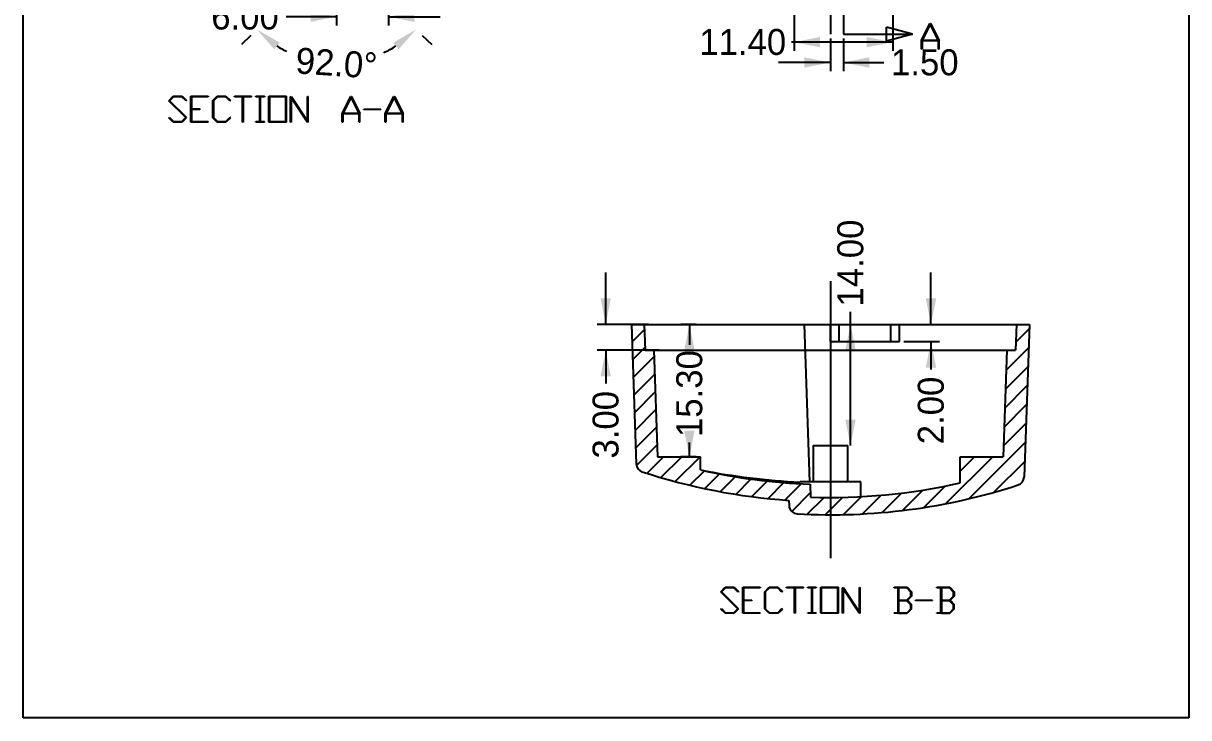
# Model space of a CAD drawing. Extents: x -373 to 90, y -105 to 127.
# Drawn here: x -44.3 to 90.4, y -104.7 to -24.5 of the extents above; entities that cross this region are included whole.
import ezdxf

# ---------------------------------------------------------------- set-up
doc = ezdxf.new("R2010")
doc.units = 0
doc.header["$MEASUREMENT"] = 0
doc.linetypes.add('DASHED', pattern=[0])
doc.linetypes.add('SOLID', pattern=[0])
doc.layers.get('Defpoints').update_dxf_attribs({"linetype": 'CONTINUOUS'})
doc.layers.add('254', color=7, linetype='SOLID')
doc.layers.add('255', color=7, linetype='SOLID')
doc.dimstyles.get("Standard").update_dxf_attribs({"dimtxt": 0.18, "dimasz": 0.18, "dimexe": 0.18, "dimexo": 0.0625, "dimgap": 0.09, "dimtad": 0, "dimtih": 1, "dimtoh": 1, "dimdec": 4, "dimzin": 0, "dimtxsty": 'STANDARD', "dimcen": 0.09, "dimazin": 3, "dimtfac": 1, "dimtdec": 4, "dimtofl": 0, "dimtmove": 0, "dimatfit": 3, "dimtolj": 1, "dimtzin": 0})

# ---------------------------------------------------------------- blocks, each defined once
blk = doc.blocks.new('*D22')
at = {"layer": '255', "color": 4, "linetype": 'SOLID'}
for p, q in [((51.32, -59.27), (51.32, -57.84)), ((51.32, -73.27), (51.32, -59.27)), ((51.32, -59.27), (51.32, -59.27)), ((51.5, -59.27), (51.5, -59.27)), ((51.5, -73.27), (51.5, -73.27))]:
    blk.add_line(p, q, dxfattribs=at)
for points in [[(51.92, -62.27), (50.72, -62.27), (51.32, -59.27)], [(50.72, -70.27), (51.92, -70.27), (51.32, -73.27)]]:
    blk.add_solid(points, dxfattribs=at)
at = {"layer": '255', "color": 4, "linetype": 'SOLID', "insert": (51.32, -52.19), "char_height": 3, "attachment_point": 5, "rotation": 90}
blk.add_mtext('{\\H3.000000;14.00}', dxfattribs=at)
blk = doc.blocks.new('*D24')
at = {"layer": '255', "color": 4, "linetype": 'SOLID'}
for p, q in [((60.62, -59.27), (60.62, -53.27)), ((57.5, -59.27), (61.62, -59.27)), ((57.5, -61.27), (61.62, -61.27)), ((60.62, -61.27), (60.62, -64.47))]:
    blk.add_line(p, q, dxfattribs=at)
for points in [[(60.02, -56.27), (61.22, -56.27), (60.62, -59.27)], [(61.22, -64.27), (60.02, -64.27), (60.62, -61.27)]]:
    blk.add_solid(points, dxfattribs=at)
at = {"layer": '255', "color": 4, "linetype": 'SOLID', "insert": (60.62, -69.22), "char_height": 3, "attachment_point": 5, "rotation": 90}
blk.add_mtext('{\\H3.000000;2.00}', dxfattribs=at)
blk = doc.blocks.new('*D25')
at = {"layer": '255', "color": 4, "linetype": 'SOLID'}
for p, q in [((33.5, -59.27), (31.71, -59.27)), ((32.71, -59.27), (32.71, -61.62)), ((32.71, -74.57), (32.71, -72.91)), ((33.5, -74.57), (31.71, -74.57))]:
    blk.add_line(p, q, dxfattribs=at)
for points in [[(33.31, -62.27), (32.11, -62.27), (32.71, -59.27)], [(32.11, -71.57), (33.31, -71.57), (32.71, -74.57)]]:
    blk.add_solid(points, dxfattribs=at)
at = {"layer": '255', "color": 4, "linetype": 'SOLID', "insert": (32.71, -67.27), "char_height": 3, "attachment_point": 5, "rotation": 90}
blk.add_mtext('{\\H3.000000;15.30}', dxfattribs=at)
blk = doc.blocks.new('*D26')
at = {"layer": '255', "color": 4, "linetype": 'SOLID'}
for p, q in [((23.04, -59.27), (23.04, -53.27)), ((28, -59.27), (22.04, -59.27)), ((29.2, -62.27), (22.04, -62.27)), ((23.04, -62.27), (23.04, -66.12))]:
    blk.add_line(p, q, dxfattribs=at)
for points in [[(22.44, -56.27), (23.64, -56.27), (23.04, -59.27)], [(23.64, -65.27), (22.44, -65.27), (23.04, -62.27)]]:
    blk.add_solid(points, dxfattribs=at)
at = {"layer": '255', "color": 4, "linetype": 'SOLID', "insert": (23.04, -70.87), "char_height": 3, "attachment_point": 5, "rotation": 90}
blk.add_mtext('{\\H3.000000;3.00}', dxfattribs=at)
blk = doc.blocks.new('*D38')
at = {"layer": '255', "color": 4, "linetype": 'SOLID'}
for p, q in [((44.8, -16.53), (44.8, -27.67)), ((56.2, -18.31), (56.2, -27.67)), ((44.8, -26.67), (44.52, -26.67)), ((44.8, -26.67), (44.8, -26.67)), ((56.2, -26.67), (44.8, -26.67))]:
    blk.add_line(p, q, dxfattribs=at)
for points in [[(47.8, -26.07), (47.8, -27.27), (44.8, -26.67)], [(53.2, -27.27), (53.2, -26.07), (56.2, -26.67)]]:
    blk.add_solid(points, dxfattribs=at)
at = {"layer": '255', "color": 4, "linetype": 'SOLID', "insert": (38.87, -26.67), "char_height": 3, "attachment_point": 5}
blk.add_mtext('{\\H3.000000;11.40}', dxfattribs=at)
blk = doc.blocks.new('*D39')
at = {"layer": '255', "color": 4, "linetype": 'SOLID'}
for p, q in [((49, -26.25), (49, -30.02)), ((50.5, -26.25), (50.5, -30.02)), ((49, -29.02), (43, -29.02)), ((50.5, -29.02), (55.17, -29.02))]:
    blk.add_line(p, q, dxfattribs=at)
for points in [[(46, -29.62), (46, -28.42), (49, -29.02)], [(53.5, -28.42), (53.5, -29.62), (50.5, -29.02)]]:
    blk.add_solid(points, dxfattribs=at)
at = {"layer": '255', "color": 4, "linetype": 'SOLID', "insert": (59.91, -29.02), "char_height": 3, "attachment_point": 5}
blk.add_mtext('{\\H3.000000;1.50}', dxfattribs=at)
blk = doc.blocks.new('*D44')
at = {"layer": '255', "color": 0, "linetype": 'SOLID'}
for p, q in [((-17.98, -25.9), (-19.06, -26.95)), ((1.85, -25.9), (2.93, -26.95))]:
    blk.add_line(p, q, dxfattribs=at)
for start, end in [(237.4754, 243.2197), (295.2789, 302.5246)]:
    blk.add_arc((-8.07, -16.33), 12.79, start, end, dxfattribs=at)
for points in [[(-15.26, -27.49), (-14.62, -26.72), (-17.26, -25.21)], [(-1.51, -26.72), (-0.88, -27.49), (1.13, -25.21)]]:
    blk.add_solid(points, dxfattribs=at)
at = {"layer": 'Defpoints', "color": 0, "linetype": 'SOLID'}
for p in [(-8.07, -16.33), (-8.07, -16.33), (-17.26, -25.21), (1.13, -25.21), (-4.69, -28.66)]:
    blk.add_point(p, dxfattribs=at)
at = {"layer": '255', "color": 0, "linetype": 'SOLID', "insert": (-8.07, -29.11), "char_height": 3, "attachment_point": 5, "rotation": 356.1299}
blk.add_mtext('\\A1;92.0°', dxfattribs=at)
blk = doc.blocks.new('*D45')
at = {"layer": '255', "color": 4, "linetype": 'SOLID'}
for p, q in [((-8.07, -18.57), (-8.07, -24.73)), ((-2.07, -20.82), (-2.07, -24.73)), ((-8.07, -23.73), (-13.9, -23.73)), ((-2.07, -23.73), (3.93, -23.73))]:
    blk.add_line(p, q, dxfattribs=at)
for points in [[(-11.07, -24.33), (-11.07, -23.13), (-8.07, -23.73)], [(0.93, -23.13), (0.93, -24.33), (-2.07, -23.73)]]:
    blk.add_solid(points, dxfattribs=at)
at = {"layer": '255', "color": 4, "linetype": 'SOLID', "insert": (-18.64, -23.73), "char_height": 3, "attachment_point": 5}
blk.add_mtext('{\\H3.000000;6.00}', dxfattribs=at)

msp = doc.modelspace()

# ---------------------------------------------------------------- linework, layer by layer
at = {"layer": '254', "color": 4, "linetype": 'SOLID'}
for p, q in [((-44.254, -104.711), (-44.254, 127.235)), ((90.399, 127.235), (90.399, -104.711)), ((90.399, -104.711), (-44.254, -104.711))]:
    msp.add_line(p, q, dxfattribs=at)
at = {"layer": '255', "color": 1, "linetype": 'DASHED'}
for p, q in [((49, 105.75), (49, -25.75)), ((50.5, -7.588), (50.5, -25.75)), ((49, -54.27), (49, -86.27))]:
    msp.add_line(p, q, dxfattribs=at)
at = {"layer": '255', "color": 1, "linetype": 'SOLID'}
for p, q in [((55.5, -26.554), (55.5, -24.946)), ((58.5, -25.75), (55.5, -24.946)), ((59.514, -26.488), (60.497, -24.522)), ((60.537, -24.597), (59.6, -26.471)), ((60.497, -24.522), (60.577, -24.522)), ((61.474, -26.471), (60.537, -24.597)), ((60.577, -24.522), (61.56, -26.488)), ((50.5, -25.75), (58.5, -25.75)), ((58.5, -25.75), (55.5, -26.554)), ((59.514, -27.48), (59.514, -26.488)), ((59.587, -26.528), (59.587, -27.48)), ((61.487, -26.528), (59.587, -26.528)), ((61.474, -26.471), (59.6, -26.471)), ((61.487, -27.48), (61.487, -26.528)), ((61.56, -27.48), (61.56, -26.488)), ((59.587, -27.48), (59.514, -27.48)), ((61.56, -27.48), (61.487, -27.48)), ((-27.45, -33.444), (-26.928, -32.91)), ((-25.476, -35.392), (-27.45, -33.444)), ((-26.897, -32.981), (-27.361, -33.444)), ((-25.388, -35.392), (-27.361, -33.444)), ((-26.928, -32.91), (-25.91, -32.91)), ((-25.942, -32.981), (-26.897, -32.981)), ((-25.449, -33.459), (-25.942, -32.981)), ((-25.91, -32.91), (-25.402, -33.413)), ((-25.402, -33.413), (-25.449, -33.459)), ((-24.885, -32.91), (-22.876, -32.91)), ((-24.885, -35.91), (-24.885, -32.91)), ((-24.812, -32.981), (-24.812, -34.389)), ((-22.876, -32.981), (-24.812, -32.981)), ((-22.876, -32.91), (-22.876, -32.981)), ((-22.371, -33.421), (-21.856, -32.91)), ((-22.371, -35.414), (-22.371, -33.421)), ((-21.826, -32.981), (-22.298, -33.451)), ((-22.298, -33.451), (-22.298, -35.384)), ((-21.856, -32.91), (-20.838, -32.91)), ((-20.87, -32.981), (-21.826, -32.981)), ((-20.377, -33.459), (-20.87, -32.981)), ((-20.838, -32.91), (-20.331, -33.413)), ((-20.331, -33.413), (-20.377, -33.459)), ((-19.864, -32.91), (-17.89, -32.91)), ((-19.864, -32.981), (-19.864, -32.91)), ((-18.913, -32.981), (-19.864, -32.981)), ((-18.913, -35.91), (-18.913, -32.981)), ((-18.84, -32.981), (-18.84, -35.91)), ((-17.89, -32.981), (-18.84, -32.981)), ((-17.89, -32.981), (-17.89, -32.91)), ((-17.392, -32.91), (-16.405, -32.91)), ((-17.392, -32.981), (-17.392, -32.91)), ((-16.927, -32.981), (-17.392, -32.981)), ((-16.927, -35.853), (-16.927, -32.981)), ((-16.87, -32.981), (-16.87, -35.853)), ((-16.405, -32.981), (-16.87, -32.981)), ((-16.405, -32.91), (-16.405, -32.981)), ((-15.899, -32.91), (-13.853, -32.91)), ((-15.899, -35.91), (-15.899, -32.91)), ((-15.826, -32.984), (-15.826, -35.887)), ((-13.926, -32.984), (-15.826, -32.984)), ((-13.926, -35.887), (-13.926, -32.984)), ((-13.853, -35.91), (-13.853, -32.91)), ((-13.385, -32.969), (-13.308, -32.952)), ((-13.385, -35.91), (-13.385, -32.969)), ((-13.312, -33.063), (-13.312, -35.91)), ((-11.414, -35.91), (-13.312, -33.063)), ((-13.308, -32.952), (-11.411, -35.809)), ((-11.411, -32.952), (-11.338, -32.952)), ((-11.411, -35.809), (-11.411, -32.952)), ((-11.338, -35.91), (-11.338, -32.952)), ((-7.414, -34.918), (-6.43, -32.952)), ((-6.39, -33.027), (-7.327, -34.901)), ((-6.43, -32.952), (-6.351, -32.952)), ((-5.453, -34.901), (-6.39, -33.027)), ((-6.351, -32.952), (-5.367, -34.918)), ((-2.428, -34.918), (-1.444, -32.952)), ((-1.405, -33.027), (-2.342, -34.901)), ((-1.444, -32.952), (-1.365, -32.952)), ((-0.467, -34.901), (-1.405, -33.027)), ((-1.365, -32.952), (-0.381, -34.918)), ((-24.812, -34.389), (-23.862, -34.389)), ((-24.812, -34.447), (-24.812, -35.853)), ((-23.862, -34.447), (-24.812, -34.447)), ((-23.862, -34.389), (-23.862, -34.447)), ((-7.414, -35.91), (-7.414, -34.918)), ((-7.341, -34.958), (-7.341, -35.91)), ((-5.44, -34.958), (-7.341, -34.958)), ((-5.453, -34.901), (-7.327, -34.901)), ((-5.44, -35.91), (-5.44, -34.958)), ((-5.367, -35.91), (-5.367, -34.918)), ((-4.906, -34.41), (-2.933, -34.41)), ((-4.906, -34.452), (-4.906, -34.41)), ((-2.933, -34.452), (-4.906, -34.452)), ((-2.933, -34.452), (-2.933, -34.41)), ((-2.428, -35.91), (-2.428, -34.918)), ((-2.355, -34.958), (-2.355, -35.91)), ((-0.454, -34.958), (-2.355, -34.958)), ((-0.467, -34.901), (-2.342, -34.901)), ((-0.454, -35.91), (-0.454, -34.958)), ((-0.381, -35.91), (-0.381, -34.918)), ((-27.437, -35.422), (-27.376, -35.376)), ((-26.928, -35.91), (-27.437, -35.422)), ((-27.376, -35.376), (-26.897, -35.853)), ((-25.91, -35.91), (-26.928, -35.91)), ((-26.897, -35.853), (-25.942, -35.853)), ((-25.942, -35.853), (-25.476, -35.392)), ((-25.388, -35.392), (-25.91, -35.91)), ((-22.876, -35.91), (-24.885, -35.91)), ((-24.812, -35.853), (-22.876, -35.853)), ((-22.876, -35.91), (-22.876, -35.853)), ((-21.856, -35.91), (-22.371, -35.414)), ((-22.298, -35.384), (-21.826, -35.853)), ((-20.838, -35.91), (-21.856, -35.91)), ((-21.826, -35.853), (-20.87, -35.853)), ((-20.87, -35.853), (-20.377, -35.376)), ((-20.331, -35.422), (-20.838, -35.91)), ((-20.331, -35.422), (-20.377, -35.376)), ((-18.84, -35.91), (-18.913, -35.91)), ((-17.392, -35.853), (-16.927, -35.853)), ((-17.392, -35.91), (-17.392, -35.853)), ((-16.405, -35.91), (-17.392, -35.91)), ((-16.87, -35.853), (-16.405, -35.853)), ((-16.405, -35.91), (-16.405, -35.853)), ((-13.853, -35.91), (-15.899, -35.91)), ((-13.926, -35.887), (-15.826, -35.887)), ((-13.312, -35.91), (-13.385, -35.91)), ((-11.338, -35.91), (-11.414, -35.91)), ((-7.341, -35.91), (-7.414, -35.91)), ((-5.367, -35.91), (-5.44, -35.91)), ((-2.355, -35.91), (-2.428, -35.91)), ((-0.381, -35.91), (-0.454, -35.91)), ((36.328, -90.181), (36.85, -89.647)), ((38.301, -92.129), (36.328, -90.181)), ((36.881, -89.718), (36.417, -90.181)), ((38.39, -92.129), (36.417, -90.181)), ((36.85, -89.647), (37.868, -89.647)), ((37.836, -89.718), (36.881, -89.718)), ((38.329, -90.197), (37.836, -89.718)), ((37.868, -89.647), (38.376, -90.151)), ((38.376, -90.151), (38.329, -90.197)), ((38.893, -89.647), (40.902, -89.647)), ((38.893, -92.647), (38.893, -89.647)), ((38.966, -89.718), (38.966, -91.126)), ((40.902, -89.718), (38.966, -89.718)), ((40.902, -89.647), (40.902, -89.718)), ((41.407, -90.159), (41.921, -89.647)), ((41.407, -92.152), (41.407, -90.159)), ((41.952, -89.718), (41.48, -90.189)), ((41.48, -90.189), (41.48, -92.121)), ((41.921, -89.647), (42.94, -89.647)), ((42.908, -89.718), (41.952, -89.718)), ((43.401, -90.197), (42.908, -89.718)), ((42.94, -89.647), (43.447, -90.151)), ((43.447, -90.151), (43.401, -90.197)), ((43.914, -89.647), (45.888, -89.647)), ((43.914, -89.719), (43.914, -89.647)), ((44.865, -89.719), (43.914, -89.719)), ((44.865, -92.647), (44.865, -89.719)), ((44.938, -89.719), (44.938, -92.647)), ((45.888, -89.719), (44.938, -89.719)), ((45.888, -89.719), (45.888, -89.647)), ((46.386, -89.647), (47.373, -89.647)), ((46.386, -89.718), (46.386, -89.647)), ((46.851, -89.718), (46.386, -89.718)), ((46.851, -92.591), (46.851, -89.718)), ((46.908, -89.718), (46.908, -92.591)), ((47.373, -89.718), (46.908, -89.718)), ((47.373, -89.647), (47.373, -89.718)), ((47.879, -89.647), (49.925, -89.647)), ((47.879, -92.647), (47.879, -89.647)), ((47.952, -89.722), (47.952, -92.625)), ((49.852, -89.722), (47.952, -89.722)), ((49.852, -92.625), (49.852, -89.722)), ((49.925, -92.647), (49.925, -89.647)), ((50.393, -89.706), (50.47, -89.69)), ((50.393, -92.647), (50.393, -89.706)), ((50.466, -89.8), (50.466, -92.647)), ((52.364, -92.647), (50.466, -89.8)), ((50.47, -89.69), (52.367, -92.546)), ((52.367, -89.69), (52.44, -89.69)), ((52.367, -92.546), (52.367, -89.69)), ((52.44, -92.647), (52.44, -89.69)), ((56.357, -89.647), (57.854, -89.647)), ((56.357, -89.718), (56.357, -89.647)), ((56.823, -89.718), (56.357, -89.718)), ((56.823, -92.591), (56.823, -89.718)), ((56.879, -89.722), (56.879, -91.137)), ((57.822, -89.722), (56.879, -89.722)), ((58.295, -90.195), (57.822, -89.722)), ((57.854, -89.647), (58.368, -90.159)), ((58.295, -90.664), (58.295, -90.195)), ((58.368, -90.159), (58.368, -90.673)), ((61.3, -89.647), (62.797, -89.647)), ((61.3, -89.718), (61.3, -89.647)), ((61.765, -89.718), (61.3, -89.718)), ((61.765, -92.591), (61.765, -89.718)), ((61.822, -89.722), (61.822, -91.137)), ((62.765, -89.722), (61.822, -89.722)), ((63.238, -90.195), (62.765, -89.722)), ((62.797, -89.647), (63.311, -90.159)), ((63.238, -90.664), (63.238, -90.195)), ((63.311, -90.159), (63.311, -90.673)), ((38.966, -91.126), (39.916, -91.126)), ((38.966, -91.184), (38.966, -92.591)), ((39.916, -91.184), (38.966, -91.184)), ((39.916, -91.126), (39.916, -91.184)), ((56.879, -91.137), (57.822, -91.137)), ((56.879, -91.21), (56.879, -92.625)), ((57.822, -91.21), (56.879, -91.21)), ((58.295, -90.664), (57.822, -91.137)), ((58.295, -91.682), (57.822, -91.21)), ((58.368, -90.673), (57.89, -91.147)), ((57.89, -91.147), (58.368, -91.638)), ((58.829, -91.147), (60.802, -91.147)), ((58.829, -91.19), (58.829, -91.147)), ((60.802, -91.19), (58.829, -91.19)), ((60.802, -91.19), (60.802, -91.147)), ((61.822, -91.137), (62.765, -91.137)), ((61.822, -91.21), (61.822, -92.625)), ((62.765, -91.21), (61.822, -91.21)), ((63.238, -90.664), (62.765, -91.137)), ((63.238, -91.682), (62.765, -91.21)), ((63.311, -90.673), (62.832, -91.147)), ((62.832, -91.147), (63.311, -91.638)), ((36.341, -92.159), (36.402, -92.113)), ((36.85, -92.647), (36.341, -92.159)), ((36.402, -92.113), (36.881, -92.591)), ((37.868, -92.647), (36.85, -92.647)), ((36.881, -92.591), (37.836, -92.591)), ((37.836, -92.591), (38.301, -92.129)), ((38.39, -92.129), (37.868, -92.647)), ((40.902, -92.647), (38.893, -92.647)), ((38.966, -92.591), (40.902, -92.591)), ((40.902, -92.647), (40.902, -92.591)), ((41.921, -92.647), (41.407, -92.152)), ((41.48, -92.121), (41.952, -92.591)), ((42.94, -92.647), (41.921, -92.647)), ((41.952, -92.591), (42.908, -92.591)), ((42.908, -92.591), (43.401, -92.113)), ((43.447, -92.159), (42.94, -92.647)), ((43.447, -92.159), (43.401, -92.113)), ((44.938, -92.647), (44.865, -92.647)), ((46.386, -92.591), (46.851, -92.591)), ((46.386, -92.647), (46.386, -92.591)), ((47.373, -92.647), (46.386, -92.647)), ((46.908, -92.591), (47.373, -92.591)), ((47.373, -92.647), (47.373, -92.591)), ((49.925, -92.647), (47.879, -92.647)), ((49.852, -92.625), (47.952, -92.625)), ((50.466, -92.647), (50.393, -92.647)), ((52.44, -92.647), (52.364, -92.647)), ((56.357, -92.591), (56.823, -92.591)), ((56.357, -92.647), (56.357, -92.591)), ((57.854, -92.647), (56.357, -92.647)), ((56.879, -92.625), (57.822, -92.625)), ((58.295, -92.153), (57.822, -92.625)), ((58.368, -92.152), (57.854, -92.647)), ((58.295, -92.153), (58.295, -91.682)), ((58.368, -92.152), (58.368, -91.638)), ((61.3, -92.591), (61.765, -92.591)), ((61.3, -92.647), (61.3, -92.591)), ((62.797, -92.647), (61.3, -92.647)), ((61.822, -92.625), (62.765, -92.625)), ((63.238, -92.153), (62.765, -92.625)), ((63.311, -92.152), (62.797, -92.647)), ((63.238, -92.153), (63.238, -91.682)), ((63.311, -92.152), (63.311, -91.638))]:
    msp.add_line(p, q, dxfattribs=at)
at = {"layer": '255', "color": 6, "linetype": 'SOLID'}
for p, q in [((26, -59.27), (26, -59.27)), ((26.071, -61.312), (27.521, -59.863)), ((70.428, -61.336), (71.982, -59.782)), ((26.143, -63.354), (27.592, -61.905)), ((26.214, -65.396), (28.63, -62.98)), ((69.315, -64.562), (71.906, -61.972)), ((69.392, -62.373), (69.494, -62.27)), ((69.239, -66.752), (71.829, -64.162)), ((26.285, -67.438), (28.701, -65.023)), ((26.357, -69.48), (28.772, -67.065)), ((69.162, -68.942), (71.753, -66.352)), ((69.086, -71.132), (71.676, -68.541)), ((26.428, -71.522), (28.844, -69.107)), ((26.499, -73.564), (28.915, -71.149)), ((69.009, -73.322), (71.6, -70.731)), ((26.59, -75.587), (28.986, -73.191)), ((65.036, -79.408), (71.523, -72.921)), ((27.806, -76.484), (29.72, -74.57)), ((29.426, -76.977), (31.834, -74.57)), ((31.08, -77.437), (33.947, -74.57)), ((62.345, -79.986), (67.761, -74.57)), ((64, -76.218), (65.648, -74.57)), ((67.883, -78.675), (71.447, -75.111)), ((32.768, -77.862), (34.438, -76.192)), ((34.494, -78.25), (36.191, -76.553)), ((36.257, -78.6), (37.985, -76.872)), ((38.061, -78.91), (39.823, -77.148)), ((39.907, -79.177), (41.706, -77.378)), ((41.799, -79.398), (43.639, -77.558)), ((43.739, -79.572), (45.625, -77.686)), ((59.783, -80.434), (62.252, -77.966)), ((71.085, -77.587), (71.099, -77.572)), ((44.537, -80.887), (46.68, -78.744)), ((46.319, -81.218), (48.272, -79.266)), ((48.384, -81.267), (50.395, -79.256)), ((50.511, -81.254), (52.589, -79.175)), ((52.706, -81.172), (54.861, -79.017)), ((54.977, -81.014), (57.22, -78.771)), ((57.332, -80.772), (59.678, -78.426))]:
    msp.add_line(p, q, dxfattribs=at)
at = {"layer": '255', "color": 3, "linetype": 'SOLID'}
for p, q in [((26, -59.27), (27.5, -59.27)), ((26, -59.27), (26.563, -75.39)), ((27.5, -59.27), (28.5, -59.27)), ((27.5, -59.27), (27.605, -62.27)), ((28.5, -59.27), (46, -59.27)), ((46, -59.27), (49, -59.27)), ((46.636, -77.47), (46, -59.27)), ((49, -59.27), (50, -59.27)), ((49, -61.27), (49, -59.27)), ((50, -59.27), (56, -59.27)), ((50, -61.27), (50, -59.27)), ((56, -59.27), (57, -59.27)), ((56, -61.27), (56, -59.27)), ((56, -61.27), (56, -59.27)), ((57, -61.27), (57, -59.27)), ((57, -59.27), (69.5, -59.27)), ((69.5, -59.27), (70.5, -59.27)), ((70.5, -59.27), (70.395, -62.27)), ((70.5, -59.27), (72, -59.27)), ((72, -59.27), (71.384, -76.907)), ((49, -61.27), (50, -61.27)), ((50, -61.27), (56, -61.27)), ((56, -61.27), (57, -61.27)), ((27.605, -62.27), (28.605, -62.27)), ((28.605, -62.27), (69.395, -62.27)), ((28.605, -62.27), (29.034, -74.57)), ((69.395, -62.27), (68.966, -74.57)), ((69.395, -62.27), (70.395, -62.27)), ((47, -73.27), (47, -77.47)), ((47, -73.27), (51, -73.27)), ((51, -77.47), (51, -73.27)), ((29.034, -74.57), (34, -74.57)), ((34, -76.095), (34, -74.57)), ((64, -74.57), (68.966, -74.57)), ((64, -77.595), (64, -74.57)), ((45.5, -77.49), (45.5, -77.47)), ((52.5, -77.47), (45.5, -77.47)), ((46.645, -77.729), (46.697, -79.231)), ((52.5, -79.18), (52.5, -77.47)), ((44.21, -79.606), (44.231, -80.202))]:
    msp.add_line(p, q, dxfattribs=at)
for centre, radius, start, end in [((27.562, -75.355), 1, 182, 251.89912), ((49, -9.77), 70, 251.89912, 266.07639), ((49, -0.97), 76.6, 258.70723, 267.38113), ((49, -9.77), 68, 257.25641, 268.01499), ((49, -11.27), 70, 266.86822, 288.0546), ((49, -11.27), 68, 268.0592, 282.74359), ((70.385, -76.872), 1, 288.0546, 358), ((45.23, -80.167), 1, 182, 266.86822)]:
    msp.add_arc(centre, radius, start, end, dxfattribs=at)

# ---------------------------------------------------------------- dimensions: what is measured, and where the dimension line sits
at = {"layer": '255', "color": 4, "linetype": 'SOLID'}
for base, p1, p2, picture, middle in [((38.874, -26.668), (44.8, -15.931), (56.2, -17.714), '*D38', (38.874, -26.668)), ((-18.642, -23.734), (-8.066, -17.966), (-2.066, -20.224), '*D45', (-18.642, -23.734)), ((59.911, -29.015), (49, -25.65), (50.5, -25.65), '*D39', (59.911, -29.015))]:
    dim = msp.add_linear_dim(base=base, p1=p1, p2=p2, dimstyle='STANDARD', override={"dimtxt": 3, "dimasz": 3, "dimexe": 1, "dimexo": 0.6, "dimdec": 2, "dimzin": 1, "dimtp": 0.05, "dimtm": 0.05, "dimtfac": 1.25, "dimtdec": 2, "dimtzin": 1}, dxfattribs=at)
    dim.commit()
    dim.dimension.update_dxf_attribs({"geometry": picture, "text_midpoint": middle})
dim = msp.add_angular_dim_2l(base=(-4.685, -28.658), line1=((-8.066, -16.328), (1.131, -25.209)), line2=((-8.066, -16.328), (-17.263, -25.209)), dimstyle='STANDARD', override={"dimtxt": 3, "dimasz": 3, "dimexe": 2.5, "dimexo": 1, "dimtih": 0, "dimtoh": 0, "dimdec": 1, "dimadec": 1, "dimazin": 1, "dimtp": 0.05, "dimtm": 0.05, "dimtfac": 1.25, "dimtdec": 1, "dimtzin": 1}, dxfattribs=at)
dim.commit()
dim.dimension.update_dxf_attribs({"geometry": '*D44', "text_midpoint": (-8.066, -29.113), "text_rotation": 356.12987})
for base, p1, p2, override, picture, middle in [((51.317, -52.194), (51.5, -73.27), (51.5, -59.27), {"dimtxt": 3, "dimasz": 3, "dimexe": 0.183073, "dimexo": 0.6, "dimtih": 0, "dimtoh": 0, "dimdec": 2, "dimzin": 1, "dimtp": 0.05, "dimtm": 0.05, "dimtfac": 1.25, "dimtdec": 2, "dimtzin": 1}, '*D22', (51.317, -52.194)), ((23.04, -70.865), (29.8, -62.27), (28.6, -59.27), {"dimtxt": 3, "dimasz": 3, "dimexe": 1, "dimexo": 0.6, "dimtih": 0, "dimtoh": 0, "dimdec": 2, "dimzin": 1, "dimtp": 0.05, "dimtm": 0.05, "dimtfac": 1.25, "dimtdec": 2, "dimtzin": 1}, '*D26', (23.04, -70.865)), ((60.619, -69.217), (56.9, -61.27), (56.9, -59.27), {"dimtxt": 3, "dimasz": 3, "dimexe": 1, "dimexo": 0.6, "dimtih": 0, "dimtoh": 0, "dimdec": 2, "dimzin": 1, "dimtp": 0.05, "dimtm": 0.05, "dimtfac": 1.25, "dimtdec": 2, "dimtzin": 1}, '*D24', (60.619, -69.217)), ((32.71, -67.267), (34.1, -74.57), (34.1, -59.27), {"dimtxt": 3, "dimasz": 3, "dimexe": 1, "dimexo": 0.6, "dimtih": 0, "dimtoh": 0, "dimdec": 2, "dimzin": 1, "dimtp": 0.05, "dimtm": 0.05, "dimtfac": 1.25, "dimtdec": 2, "dimtzin": 1}, '*D25', (32.71, -67.267))]:
    dim = msp.add_linear_dim(base=base, p1=p1, p2=p2, angle=90, dimstyle='STANDARD', override=override, dxfattribs=at)
    dim.commit()
    dim.dimension.update_dxf_attribs({"geometry": picture, "text_midpoint": middle, "text_rotation": 90})

doc.saveas('drawing.dxf')
